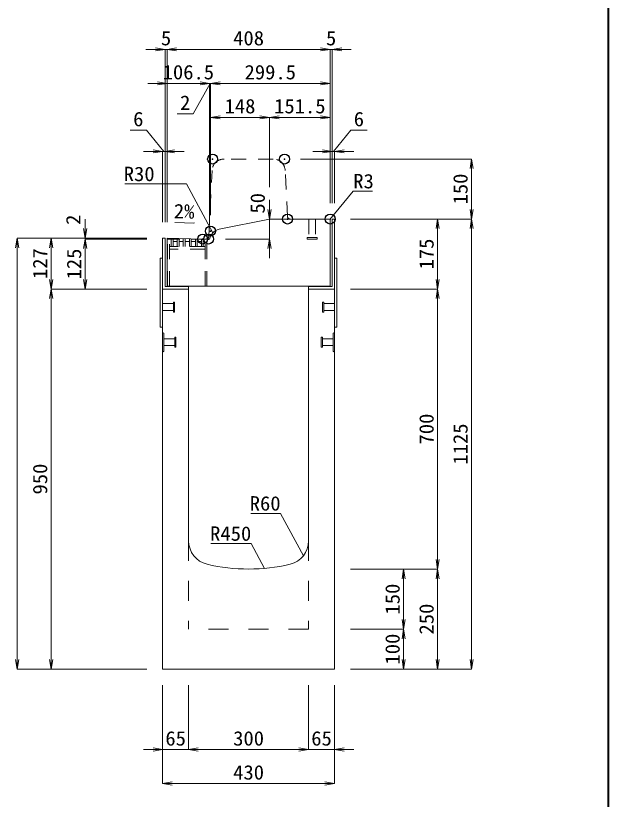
# Model space of a CAD drawing. Units: millimetres at full size. Extents: x -1809 to 57027, y -20349 to 17321.
# Drawn here: x 15317 to 16800, y 7268 to 9227 of the extents above; entities that cross this region are included whole.
import ezdxf
from ezdxf.enums import TextEntityAlignment as Align

# ---------------------------------------------------------------- set-up
doc = ezdxf.new("R2010")
doc.units = ezdxf.units.MM
doc.header["$LTSCALE"] = 50
doc.header["$PDMODE"] = 32
doc.header["$PDSIZE"] = 25
doc.linetypes.add('USER1', pattern=[2, 1, -1])
doc.linetypes.add('USER2', pattern=[1.35, 0.75, -0.6])
for name, color, linetype, lineweight in [('インサート', 3, 'USER2', 9), ('グレーチング', 7, 'USER2', 5), ('受枠', 3, 'Continuous', 5), ('図枠', 7, 'Continuous', 5), ('寸法線', 7, 'Continuous', 13), ('引出線', 4, 'Continuous', 13), ('本体', 2, 'Continuous', 13)]:
    doc.layers.add(name, color=color, linetype=linetype, lineweight=lineweight)
doc.layers.add('作業エリア', color=11, linetype='Continuous')
doc.styles.add('ＭＳ 明朝', font='')
doc.styles.get('ＭＳ 明朝').set_extended_font_data('MS Mincho')

# ---------------------------------------------------------------- blocks, each defined once
blk = doc.blocks.new('open_arrow')
at = {"color": 0, "linetype": 'Continuous', "lineweight": -2}
blk.add_lwpolyline([(7.5, 1.25), (0, 0), (7.5, -1.25)], dxfattribs=at)

msp = doc.modelspace()

# ---------------------------------------------------------------- linework, layer by layer
at = {"layer": 'インサート'}
for p, q in [((16050.5, 8718.69), (16050.5, 8672.69)), ((16050.5, 8718.69), (16067.5, 8718.69)), ((16067.5, 8718.69), (16067.5, 8672.69)), ((16046.5, 8668.69), (16046.5, 8672.69)), ((16046.5, 8672.69), (16071.5, 8672.69)), ((16046.5, 8668.69), (16071.5, 8668.69)), ((16071.5, 8672.69), (16071.5, 8668.69)), ((15685, 8507.19), (15712, 8507.19)), ((15685, 8507.19), (15685, 8490.19)), ((15715, 8511.19), (15712, 8511.19)), ((15712, 8511.19), (15712, 8486.19)), ((15715, 8486.19), (15715, 8511.19)), ((16085, 8511.19), (16088, 8511.19)), ((16085, 8486.19), (16085, 8511.19)), ((16088, 8511.19), (16088, 8486.19)), ((16115, 8507.19), (16088, 8507.19)), ((16115, 8507.19), (16115, 8490.19)), ((15685, 8490.19), (15712, 8490.19)), ((15712, 8486.19), (15715, 8486.19)), ((16088, 8486.19), (16085, 8486.19)), ((16115, 8490.19), (16088, 8490.19)), ((15718.2, 8423.19), (15715.2, 8423.19)), ((15715.2, 8423.19), (15715.2, 8398.19)), ((15718.2, 8398.19), (15718.2, 8423.19)), ((16081.8, 8423.19), (16084.8, 8423.19)), ((16081.8, 8398.19), (16081.8, 8423.19)), ((16084.8, 8423.19), (16084.8, 8398.19)), ((15688.2, 8419.19), (15715.2, 8419.19)), ((15688.2, 8419.19), (15688.2, 8402.19)), ((16111.8, 8419.19), (16084.8, 8419.19)), ((16111.8, 8419.19), (16111.8, 8402.19)), ((15688.2, 8402.19), (15715.2, 8402.19)), ((15715.2, 8398.19), (15718.2, 8398.19)), ((16084.8, 8398.19), (16081.8, 8398.19)), ((16111.8, 8402.19), (16084.8, 8402.19))]:
    msp.add_line(p, q, dxfattribs=at)
at = {"layer": 'グレーチング'}
for p, q in [((15697.5, 8550.69), (15697.5, 8668.69)), ((15795.5, 8668.69), (15697.5, 8668.69)), ((15702, 8550.69), (15702, 8668.69)), ((15706.5, 8649.69), (15706.5, 8668.69)), ((15711, 8649.69), (15711, 8668.69)), ((15721.6, 8662.69), (15711, 8662.69)), ((15721.6, 8649.69), (15721.6, 8668.69)), ((15726.1, 8649.69), (15726.1, 8668.69)), ((15736.7, 8662.69), (15726.1, 8662.69)), ((15736.7, 8649.69), (15736.7, 8668.69)), ((15741.2, 8649.69), (15741.2, 8668.69)), ((15751.8, 8662.69), (15741.2, 8662.69)), ((15751.8, 8649.69), (15751.8, 8668.69)), ((15756.3, 8649.69), (15756.3, 8668.69)), ((15766.9, 8662.69), (15756.3, 8662.69)), ((15766.9, 8649.69), (15766.9, 8668.69)), ((15771.4, 8649.69), (15771.4, 8668.69)), ((15782, 8662.69), (15771.4, 8662.69)), ((15782, 8649.69), (15782, 8668.69)), ((15786.5, 8649.69), (15786.5, 8668.69)), ((15791, 8550.69), (15791, 8668.69)), ((15795.5, 8550.69), (15795.5, 8668.69)), ((15791, 8649.69), (15702, 8649.69)), ((15791, 8643.69), (15702, 8643.69))]:
    msp.add_line(p, q, dxfattribs=at)
at = {"layer": '作業エリア'}
for p in [(15810, 8868.69), (15990, 8868.69), (15997.5, 8718.69), (16104, 8718.69), (15804.5, 8688.69), (15785, 8668.69), (15800, 8668.69)]:
    msp.add_point(p, dxfattribs=at)
at = {"layer": '受枠'}
for p, q in [((16109, 8718.69), (16109, 8549.69)), ((16115, 8718.69), (16109, 8718.69)), ((16115, 8718.69), (16115, 8448.69)), ((15685, 8670.69), (15685, 8448.69)), ((15685, 8670.69), (15691, 8670.69)), ((15691, 8670.69), (15691, 8549.69)), ((15679, 8620.69), (15679, 8448.69)), ((15679, 8620.69), (15685, 8620.69)), ((16121, 8620.69), (16115, 8620.69)), ((16121, 8620.69), (16121, 8448.69)), ((15685, 8543.69), (15750, 8543.69)), ((15691, 8549.69), (15750, 8549.69)), ((15750, 8549.69), (15750, 8543.69)), ((16050, 8549.69), (16050, 8543.69)), ((16109, 8549.69), (16050, 8549.69)), ((16115, 8543.69), (16050, 8543.69)), ((15679, 8448.69), (15685, 8448.69)), ((16121, 8448.69), (16115, 8448.69))]:
    msp.add_line(p, q, dxfattribs=at)
at = {"layer": '図枠', "lineweight": 40}
msp.add_line((16800, 5387.12), (16800, 10927.12), dxfattribs=at)
at = {"layer": '寸法線'}
for p, q in [((15744, 9142.81), (15643, 9142.81)), ((15691, 8710.69), (15691, 9142.81)), ((16104, 9142.81), (15696, 9142.81)), ((15696, 8710.47), (15696, 9142.81)), ((15696, 8710.47), (15696, 9142.81)), ((16056, 9142.81), (16157, 9142.81)), ((16104, 8758.69), (16104, 9142.81)), ((16104, 8758.69), (16104, 9142.81)), ((16109, 8758.69), (16109, 9142.81)), ((15802.57, 9057.81), (15648, 9057.81)), ((15696, 8710.47), (15696, 9057.81)), ((15852.5, 9057.81), (15754.57, 9057.81)), ((15803.53, 9057.81), (15761.67, 8981.44)), ((15802.57, 8708.69), (15802.57, 9057.81)), ((15802.57, 8708.69), (15802.57, 9057.81)), ((16104, 9057.81), (15804.5, 9057.81)), ((15804.5, 8728.69), (15804.5, 9057.81)), ((15804.5, 8728.69), (15804.5, 9057.81)), ((16104, 8758.69), (16104, 9057.81)), ((15761.67, 8981.44), (15721.3, 8981.44)), ((15804.5, 8972.81), (15952.5, 8972.81)), ((15804.5, 8768.69), (15804.5, 8972.81)), ((15952.5, 8798.69), (15952.5, 8972.81)), ((15952.5, 8972.81), (16104, 8972.81)), ((15952.5, 8798.69), (15952.5, 8972.81)), ((16104, 8798.69), (16104, 8972.81)), ((15644.65, 8940.61), (15603.46, 8940.61)), ((15688, 8887.81), (15644.65, 8940.61)), ((16112, 8887.81), (16155.35, 8940.61)), ((16155.35, 8940.61), (16196.54, 8940.61)), ((15739, 8887.81), (15637, 8887.81)), ((15685, 8710.69), (15685, 8887.81)), ((15691, 8710.69), (15691, 8887.81)), ((16061, 8887.81), (16163, 8887.81)), ((16109, 8758.69), (16109, 8887.81)), ((16115, 8758.69), (16115, 8887.81)), ((16030, 8868.69), (16457.94, 8868.69)), ((16457.94, 8868.69), (16457.94, 8718.69)), ((15952.5, 8766.69), (15952.5, 8620.69)), ((15491.22, 8718.69), (15491.22, 8620.69)), ((16155, 8718.69), (16372.94, 8718.69)), ((16155, 8718.69), (16457.94, 8718.69)), ((16155, 8718.69), (16457.94, 8718.69)), ((16372.94, 8718.69), (16372.94, 8543.69)), ((16457.94, 7593.69), (16457.94, 8718.69)), ((15321.22, 8670.69), (15321.22, 7593.69)), ((15645, 8670.69), (15321.22, 8670.69)), ((15406.22, 8670.69), (15406.22, 8543.69)), ((15645, 8670.69), (15406.22, 8670.69)), ((15645, 8670.69), (15491.22, 8670.69)), ((15645, 8668.69), (15491.22, 8668.69)), ((15491.22, 8668.69), (15491.22, 8543.69)), ((15645, 8668.69), (15491.22, 8668.69)), ((15842.57, 8668.69), (15952.5, 8668.69)), ((15645, 8543.69), (15406.22, 8543.69)), ((15406.22, 8543.69), (15406.22, 7593.69)), ((15645, 8543.69), (15406.22, 8543.69)), ((15645, 8543.69), (15491.22, 8543.69)), ((16155, 8543.69), (16372.94, 8543.69)), ((16155, 8543.69), (16372.94, 8543.69)), ((16372.94, 8543.69), (16372.94, 7843.69)), ((16155, 7843.69), (16372.94, 7843.69)), ((16155, 7843.69), (16287.94, 7843.69)), ((16155, 7843.69), (16372.94, 7843.69)), ((16287.94, 7843.69), (16287.94, 7693.69)), ((16372.94, 7593.69), (16372.94, 7843.69)), ((16155, 7693.69), (16287.94, 7693.69)), ((16155, 7693.69), (16287.94, 7693.69)), ((16287.94, 7693.69), (16287.94, 7593.69)), ((15645, 7593.69), (15321.22, 7593.69)), ((15645, 7593.69), (15406.22, 7593.69)), ((16155, 7593.69), (16287.94, 7593.69)), ((16155, 7593.69), (16372.94, 7593.69)), ((16155, 7593.69), (16457.94, 7593.69)), ((15685, 7553.69), (15685, 7392.54)), ((15685, 7553.69), (15685, 7307.54)), ((15750, 7553.69), (15750, 7392.54)), ((15750, 7553.69), (15750, 7392.54)), ((16050, 7553.69), (16050, 7392.54)), ((16050, 7553.69), (16050, 7392.54)), ((16115, 7553.69), (16115, 7392.54)), ((16115, 7553.69), (16115, 7307.54)), ((15798, 7392.54), (15637, 7392.54)), ((16050, 7392.54), (15750, 7392.54)), ((16163, 7392.54), (16002, 7392.54)), ((16115, 7307.54), (15685, 7307.54))]:
    msp.add_line(p, q, dxfattribs=at)
at = {"layer": '引出線'}
for points in [[(15810.6, 8684.55), (15744.87, 8806.23), (15664.87, 8806.23), (15590.2, 8806.23)], [(16103.12, 8717.81), (16161.85, 8788.18), (16209.57, 8788.18)], [(15764, 8708.71), (15715.26, 8709.68), (15764, 8708.71)], [(16037.07, 7877.01), (15980.04, 7982.73), (15905.37, 7982.73)], [(15939.55, 7845.43), (15906.65, 7907.24), (15805.65, 7907.24)]]:
    msp.add_lwpolyline(points, dxfattribs=at)
at = {"layer": '本体', "linetype": 'USER2', "lineweight": 9}
for p, q in [((15961.46, 8868.69), (15838.54, 8868.69)), ((15800.33, 8675.34), (15808.57, 8840.19)), ((15997.17, 8725.34), (15991.43, 8840.19))]:
    msp.add_line(p, q, dxfattribs=at)
at = {"layer": '本体'}
for p, q in [((15952.5, 8718.69), (15826.19, 8693.09)), ((16101, 8718.69), (15952.5, 8718.69)), ((16104, 8715.69), (16104, 8550.69)), ((15696, 8550.69), (15696, 8670.47)), ((15696, 8670.47), (15785, 8668.69)), ((15785, 8668.69), (15802.57, 8668.69)), ((15685, 8543.69), (15685, 7593.69)), ((15750, 8543.69), (15685, 8543.69)), ((16104, 8550.69), (15696, 8550.69)), ((15750, 8543.69), (15750, 7914.22)), ((16115, 8543.69), (16050, 8543.69)), ((16050, 8543.69), (16050, 7914.22)), ((16115, 8543.69), (16115, 7593.69)), ((16115, 7593.69), (15685, 7593.69))]:
    msp.add_line(p, q, dxfattribs=at)
at = {"layer": '本体', "lineweight": 9}
for p, q in [((15685, 8435.19), (15688.2, 8433.19)), ((15688.2, 8433.19), (15688.2, 8388.19)), ((16115, 8435.19), (16111.8, 8433.19)), ((16111.8, 8433.19), (16111.8, 8388.19)), ((15688.2, 8388.19), (15685, 8386.19)), ((16111.8, 8388.19), (16115, 8386.19))]:
    msp.add_line(p, q, dxfattribs=at)
at = {"layer": '本体', "linetype": 'USER1', "lineweight": 15}
for p, q in [((15750, 7914.22), (15750, 7693.69)), ((16050, 7914.22), (16050, 7693.69)), ((16050, 7693.69), (15750, 7693.69))]:
    msp.add_line(p, q, dxfattribs=at)
at = {"layer": '本体', "linetype": 'USER2', "lineweight": 9}
for centre, radius, start, end in [((15838.54, 8838.69), 30, 90, 177.13759), ((15961.46, 8838.69), 30, 2.86241, 90), ((16004.16, 8725.69), 7, 182.86241, 270), ((15793.34, 8675.69), 7, 270, 357.13759)]:
    msp.add_arc(centre, radius, start, end, dxfattribs=at)
at = {"layer": '本体'}
for centre, radius, start, end in [((16101, 8715.69), 3, 0, 90), ((15832.15, 8663.69), 30, 101.45875, 170.39512), ((15810, 7914.22), 60, 180, 256.65764), ((15990, 7914.22), 60, 283.34236, 0), ((15900, 8293.69), 450, 256.65764, 283.34236)]:
    msp.add_arc(centre, radius, start, end, dxfattribs=at)

# ---------------------------------------------------------------- block references
at = {"layer": '寸法線', "xscale": 3.2, "yscale": 3.2}
for p, rotation in [((15691, 9142.81), 180), ((16104, 9142.81), 180), ((16104, 9142.81), 180), ((15696, 9057.81), 180), ((15802.57, 9057.81), 180), ((15802.57, 9057.81), 180), ((16104, 9057.81), 180), ((15952.5, 8972.81), 180), ((16104, 8972.81), 180), ((15685, 8887.81), 180), ((16109, 8887.81), 180), ((16457.94, 8868.69), 270), ((15952.5, 8718.69), 90), ((16457.94, 8718.69), 90), ((16372.94, 8718.69), 270), ((16457.94, 8718.69), 270), ((15491.22, 8670.69), 90), ((15321.22, 8670.69), 270), ((15406.22, 8670.69), 270), ((15491.22, 8668.69), 270), ((15491.22, 8668.69), 270), ((15952.5, 8668.69), 270), ((15406.22, 8543.69), 90), ((15491.22, 8543.69), 90), ((16372.94, 8543.69), 90), ((15406.22, 8543.69), 270), ((16372.94, 8543.69), 270), ((16372.94, 7843.69), 90), ((16287.94, 7843.69), 270), ((16372.94, 7843.69), 270), ((16287.94, 7693.69), 90), ((16287.94, 7693.69), 270), ((15321.22, 7593.69), 90), ((15406.22, 7593.69), 90), ((16287.94, 7593.69), 90), ((16372.94, 7593.69), 90), ((16457.94, 7593.69), 90), ((15685, 7392.54), 180), ((16050, 7392.54), 180), ((16050, 7392.54), 180), ((16115, 7307.54), 180)]:
    msp.add_blockref('open_arrow', p, dxfattribs=dict(at, rotation=rotation))
for p in [(15696, 9142.81), (15696, 9142.81), (16109, 9142.81), (15804.5, 9057.81), (15804.5, 9057.81), (15804.5, 8972.81), (15952.5, 8972.81), (15691, 8887.81), (16115, 8887.81), (15750, 7392.54), (15750, 7392.54), (16115, 7392.54), (15685, 7307.54)]:
    msp.add_blockref('open_arrow', p, dxfattribs=at)
at = {"layer": '引出線'}
for p, xscale, yscale, rotation in [((16103.12, 8717.81), 0.16, 0.16, 50.2), ((15764, 8708.71), 0.16, 0.16, 178.9), ((15810.6, 8684.55), 0.16, 0.16, 118.4), ((16037.07, 7877.01), 0.133, 0.133, 118.3), ((15939.55, 7845.43), 0.133, 0.133, 118)]:
    msp.add_blockref('open_arrow', p, dxfattribs=dict(at, xscale=xscale, yscale=yscale, rotation=rotation))

# ---------------------------------------------------------------- texts
at = {"layer": '寸法線', "style": 'ＭＳ 明朝', "width": 1.05}
for s, p in [('5', (15693.5, 9170.81)), ('408', (15900, 9170.81)), ('5', (16106.5, 9170.81)), ('106.5', (15749.28, 9085.81)), ('299.5', (15954.25, 9085.81)), ('2', (15741.48, 9009.44)), ('148', (15878.5, 9000.81)), ('151.5', (16028.25, 9000.81)), ('6', (15624.05, 8968.61)), ('6', (16175.95, 8968.61)), ('65', (15717.5, 7420.54)), ('300', (15900, 7420.54)), ('65', (16082.5, 7420.54)), ('430', (15900, 7335.54))]:
    msp.add_text(s, height=36.03, dxfattribs=at).set_placement(p, align=Align.MIDDLE_CENTER)
for s, p in [('150', (16429.94, 8793.69)), ('50', (15922.5, 8757.96)), ('2', (15461.22, 8716.89)), ('175', (16344.94, 8631.19)), ('127', (15378.22, 8607.19)), ('125', (15463.22, 8606.19)), ('700', (16344.94, 8193.69)), ('1125', (16429.94, 8156.19)), ('950', (15378.22, 8068.69)), ('150', (16259.94, 7768.69)), ('250', (16344.94, 7718.69)), ('100', (16259.94, 7643.69))]:
    msp.add_text(s, height=36.03, rotation=90, dxfattribs=at).set_placement(p, align=Align.MIDDLE_CENTER)
at = {"layer": '引出線', "style": 'ＭＳ 明朝', "width": 1.05}
for s, p in [('R30', (15664.87, 8849.43)), ('R60', (15980.04, 8025.93)), ('R450', (15906.65, 7950.44))]:
    msp.add_text(s, height=36.03, dxfattribs=at).set_placement(p, align=Align.TOP_RIGHT)
msp.add_text('R3', height=36.03, dxfattribs=at).set_placement((16161.85, 8831.38), align=Align.TOP_LEFT)
msp.add_text('2%', height=36.03, rotation=358.854, dxfattribs=at).set_placement((15764.94, 8755.6), align=Align.TOP_RIGHT)

doc.saveas('drawing.dxf')
